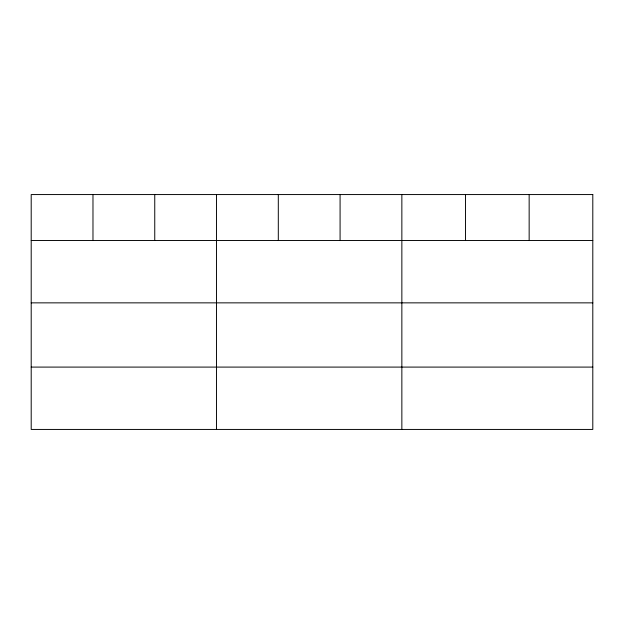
<?xml version="1.0" encoding="UTF-8"?>
<svg xmlns="http://www.w3.org/2000/svg" width="624" height="624" viewBox="0 0 624 624"><rect width="100%" height="100%" fill="white"/><g stroke="black" fill="none" stroke-linecap="round" stroke-linejoin="round"><path stroke-width="0.94" d="M31.2 240.513L592.8 240.513M31.2 302.858L592.8 302.858M31.2 367.091L592.8 367.091M529.152 194.563L529.152 240.513M465.504 194.563L465.504 240.513M401.856 194.563L401.856 429.437M340.08 194.563L340.08 240.513M278.304 194.563L278.304 240.513M216.528 194.563L216.528 429.437M154.752 194.563L154.752 240.513M92.976 194.563L92.976 240.513M592.8 194.563L31.2 194.563L31.2 429.437L592.8 429.437L592.8 194.563"/></g></svg>
